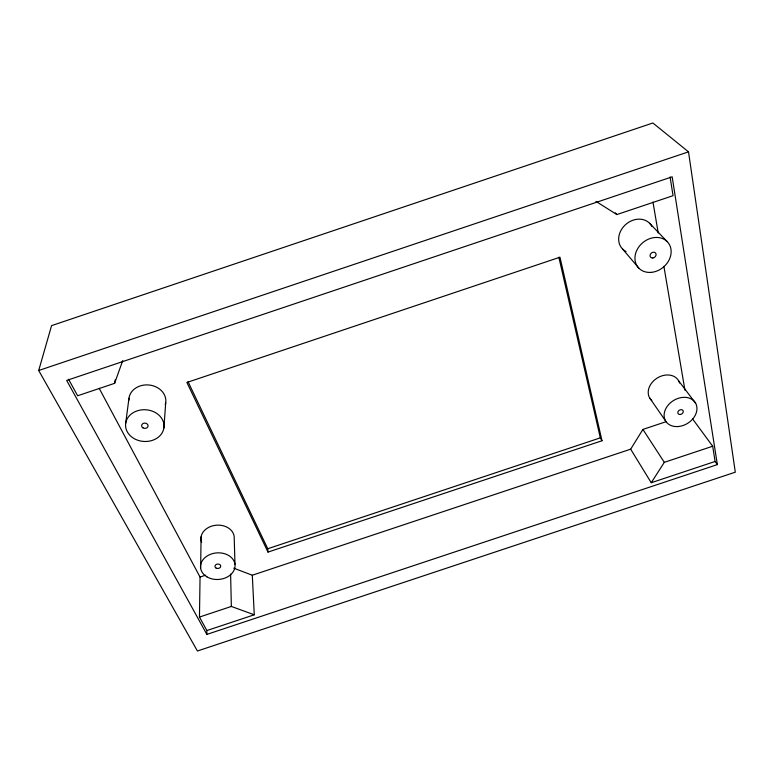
<?xml version="1.0" encoding="UTF-8"?>
<svg xmlns="http://www.w3.org/2000/svg" width="774" height="774" viewBox="0 0 774 774"><rect width="100%" height="100%" fill="white"/><g stroke="black" fill="none" stroke-linecap="round" stroke-linejoin="round"><path stroke-width="1.16" d="M206.861 634.409L66.67 380.431L672.161 176.83L717.363 464.603L206.861 634.409L206.881 630.549L199.46 617.062L200.05 577.046L99.178 388.306M200.63 568.29L201.076 536.779M163.885 427.974A19.253 15.867 3.9 0 0 137.288 410.82A19.253 15.867 3.9 0 0 133.186 438.026A19.253 15.867 3.9 0 0 163.885 427.974L165.713 402.761M125.649 423.494L128.977 398.223M68.567 379.26L77.652 395.756L114.61 383.333L115.162 379.879M38.7 370.504L51.577 325.622L652.869 122.998L688.512 151.849L735.3 472.179L197.418 651.002L38.7 370.504L688.512 151.849M114.61 383.333L122.718 360.607M233.719 568.164L252.295 575.227L630.665 449.172L642.913 429.415L666.52 421.549M630.665 449.172L651.234 482.724L664.305 462.339L712.69 446.23L715.099 461.478L717.363 464.603M595.951 201.385L616.868 214.562L673.051 195.687L670.091 176.985M267.998 552.094L267.756 548.747L600.314 437.861L601.988 440.754L267.998 552.094L186.892 382.472L559.97 257.21L601.988 440.754M200.05 577.046L205.681 575.169M199.46 617.062L231.349 606.448L254.269 614.788L252.295 575.227M206.881 630.549L254.269 614.788M651.234 482.724L715.099 461.478M649.579 223.241L667.178 241.623M615.291 212.821L616.868 214.562M622.751 249.199L639.101 268.443M678.643 380.866L695.671 403.302A17.454 13.419 -31.7 0 1 678.488 426.513A17.454 13.419 -31.7 0 1 667.43 406.06A17.454 13.419 -31.7 0 1 695.671 403.302M692.488 418.782L712.69 446.23M649.599 397.865L665.495 420.814M642.913 429.415L664.305 462.339M188.053 381.698L267.756 548.747M558.847 257.2L600.314 437.861M652.966 202.033L658.229 233.003M663.899 266.353L684.951 390.231M234.977 564.246L234.174 536.421A16.689 13.071 -3.7 0 0 214.272 525.478A16.689 13.071 -3.7 0 0 201.637 542.429M230.613 574.105L231.349 606.448M128.871 400.255A18.518 15.47 4.8 0 1 149.498 385.046A18.518 15.47 4.8 0 1 165.259 404.725M651.776 400.526A16.834 13.168 -32.3 0 1 657.039 378.147A16.834 13.168 -32.3 0 1 679.524 383.004M626.089 251.55A18.682 15.596 -40.9 0 1 624.976 225.166A18.682 15.596 -40.9 0 1 651.979 226.55M142.997 427.867A3.212 2.641 3.8 0 0 148.047 426.048A3.212 2.641 3.8 0 0 143.509 423.31A3.212 2.641 3.8 0 0 142.997 427.867M206.919 576.853A17.299 13.313 -4.2 0 0 234.861 567.719A17.299 13.313 -4.2 0 0 211.583 553.913A17.299 13.313 -4.2 0 0 206.919 576.853M216.043 568.048A2.883 2.216 -4.2 0 0 220.687 566.51A2.883 2.216 -4.2 0 0 216.788 564.227A2.883 2.216 -4.2 0 0 216.043 568.048M680.23 414.496A2.912 2.235 -31.7 0 0 683.065 410.617A2.912 2.235 -31.7 0 0 678.353 411.11A2.912 2.235 -31.7 0 0 680.23 414.496M651.04 272.38A19.437 16.002 -39.9 0 0 669.636 245.029A19.437 16.002 -39.9 0 0 638.473 247.409A19.437 16.002 -39.9 0 0 651.04 272.38M652.84 257.984A3.241 2.67 -39.9 0 0 655.791 253.359A3.241 2.67 -39.9 0 0 650.586 253.92A3.241 2.67 -39.9 0 0 652.84 257.984"/></g></svg>
